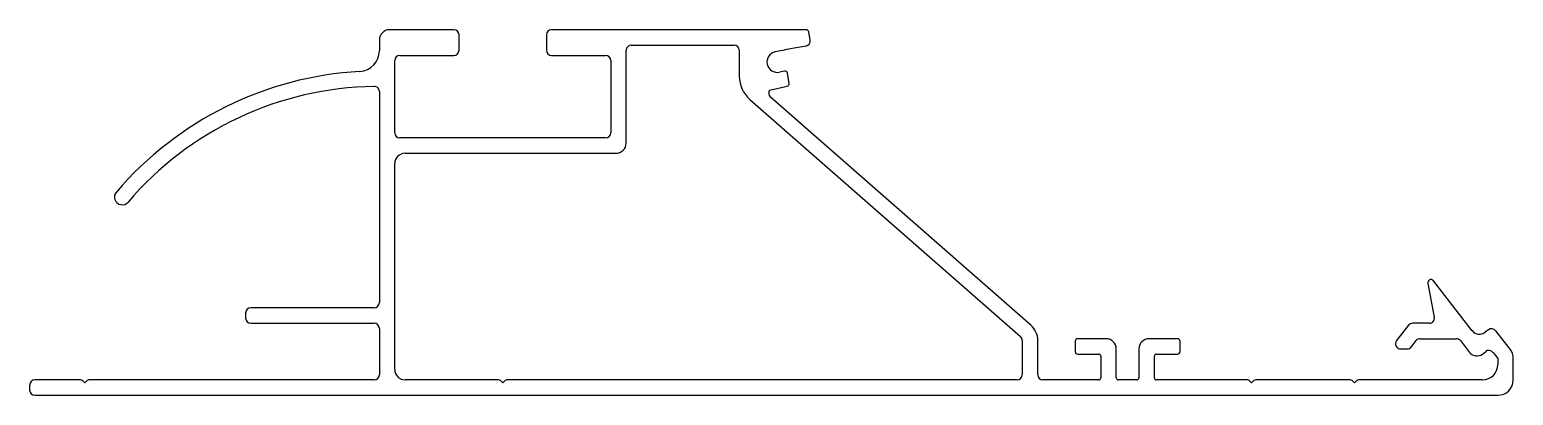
# Model space of a CAD drawing. Extents: x 2 to 146, y 2 to 37.
import ezdxf

# ---------------------------------------------------------------- set-up
doc = ezdxf.new("R2010")
doc.units = 0
doc.layers.get('0').update_dxf_attribs({"linetype": 'CONTINUOUS'})

msp = doc.modelspace()

# ---------------------------------------------------------------- linework, layer by layer
for p, q in [((36.05, 36.3), (36.05, 35.25)), ((43.3, 37.3), (37.05, 37.3)), ((43.8, 35.3), (43.8, 36.8)), ((52.3, 36.8), (52.3, 35.3)), ((77.56, 37.3), (52.8, 37.3)), ((77.94, 36.29), (77.8, 37.09)), ((77.94, 36.28), (77.94, 36.29)), ((38.05, 34.8), (43.3, 34.8)), ((52.8, 34.8), (58.05, 34.8)), ((60.05, 26.3), (60.05, 35.3)), ((60.55, 35.8), (70.55, 35.8)), ((71.05, 35.3), (71.05, 32.78)), ((37.55, 27.3), (37.55, 34.3)), ((58.55, 34.3), (58.55, 27.3)), ((75.43, 33.29), (74.95, 33.18)), ((74, 31.42), (75.7, 31.81)), ((75.89, 32.09), (75.73, 33.08)), ((36.05, 31.3), (36.05, 10.8)), ((72.08, 30.52), (98.38, 7.5)), ((99.38, 8.62), (74.08, 30.76)), ((58.05, 26.8), (38.05, 26.8)), ((38.55, 25.3), (59.05, 25.3)), ((37.55, 4.3), (37.55, 24.3)), ((138, 12.67), (138.62, 9.39)), ((142.31, 8.07), (138.53, 12.93)), ((35.55, 10.3), (23.55, 10.3)), ((23.05, 9.8), (23.05, 9.3)), ((23.55, 8.8), (35.55, 8.8)), ((138.13, 8.8), (136.52, 8.8)), ((36.05, 8.3), (36.05, 3.8)), ((106.7, 7.3), (103.95, 7.3)), ((113.65, 7.3), (110.9, 7.3)), ((136.12, 8.61), (134.96, 7.11)), ((137.25, 7.3), (140.76, 7.3)), ((143.89, 8.16), (143.57, 7.92)), ((145.99, 6.28), (144.59, 8.07)), ((98.55, 7.12), (98.55, 3.8)), ((100.07, 3.8), (100.07, 7.11)), ((103.7, 7.05), (103.7, 6.05)), ((103.95, 5.8), (106, 5.8)), ((107.7, 3.5), (107.7, 6.3)), ((109.9, 6.3), (109.9, 3.5)), ((111.6, 5.8), (113.65, 5.8)), ((113.9, 6.05), (113.9, 7.05)), ((135.35, 6.3), (135.99, 6.3)), ((136.38, 6.49), (136.86, 7.11)), ((141.16, 7.11), (142.05, 5.97)), ((143.31, 5.81), (143.62, 6.06)), ((144.33, 5.97), (144.8, 5.36)), ((106.2, 5.6), (106.2, 3.5)), ((111.4, 3.5), (111.4, 5.6)), ((144.8, 5.36), (144.8, 4.8)), ((146.3, 3.3), (146.3, 5.36)), ((7.01, 3.3), (2.55, 3.3)), ((7.42, 3), (7.19, 3.23)), ((7.64, 3.23), (7.42, 3)), ((35.55, 3.3), (7.82, 3.3)), ((47.65, 3.3), (38.55, 3.3)), ((48.05, 3), (47.83, 3.23)), ((48.28, 3.23), (48.05, 3)), ((98.05, 3.3), (48.46, 3.3)), ((106, 3.3), (100.57, 3.3)), ((109.7, 3.3), (107.9, 3.3)), ((120.45, 3.3), (111.6, 3.3)), ((120.85, 3), (120.63, 3.23)), ((121.08, 3.23), (120.85, 3)), ((130.45, 3.3), (121.26, 3.3)), ((130.85, 3), (130.63, 3.23)), ((131.08, 3.23), (130.85, 3)), ((143.3, 3.3), (131.26, 3.3)), ((2.05, 2.8), (2.05, 2.3)), ((2.55, 1.8), (144.8, 1.8))]:
    msp.add_line(p, q)
for centre, radius, start, end in [((37.05, 36.3), 1, 90, 180), ((43.3, 36.8), 0.5, 0, 90), ((52.8, 36.8), 0.5, 90, 180), ((77.44, 36.21), 0.5, 279.7346, 7.5946), ((77.56, 37.05), 0.25, 9.3411, 90), ((34.05, 35.25), 2, 273.2139, 0), ((38.05, 34.3), 0.5, 90, 180), ((43.3, 35.3), 0.5, 270, 0), ((52.8, 35.3), 0.5, 180, 270), ((58.05, 34.3), 0.5, 360, 90), ((60.55, 35.3), 0.5, 90, 180), ((70.55, 35.3), 0.5, 360, 90), ((74.74, 34.16), 1, 102.1548, 282.1548), ((89.75, -35.54), 72.3, 99.7346, 102.1548), ((36.05, -0.37), 33.67, 93.2139, 139.4049), ((75.48, 33.04), 0.25, 9.3411, 101.9334), ((36.05, -0.37), 32.17, 90.9045, 139.4049), ((35.55, 31.3), 0.5, 0, 90.9045), ((74.05, 32.78), 3, 180, 228.8049), ((75.64, 32.05), 0.25, 282.8184, 9.3411), ((74.41, 31.14), 0.5, 145.5966, 228.8049), ((38.05, 27.3), 0.5, 180, 270), ((58.05, 27.3), 0.5, 270, 0), ((59.05, 26.3), 1, 270, 360), ((38.55, 24.3), 1, 90, 180), ((11.05, 21.05), 0.75, 139.4049, 319.4049), ((138.29, 12.74), 0.3, 37.8831, 194.2713), ((23.55, 9.8), 0.5, 90, 180), ((35.55, 10.8), 0.5, 270, 0), ((23.55, 9.3), 0.5, 180, 270), ((35.55, 8.3), 0.5, 360, 90), ((136.52, 8.3), 0.5, 90, 142.1169), ((138.13, 9.3), 0.5, 270, 10.5953), ((98.05, 7.12), 0.5, 0, 48.8049), ((98.07, 7.11), 2, 0, 48.8049), ((103.95, 7.05), 0.25, 90, 180), ((106.7, 6.3), 1, 0, 90), ((110.9, 6.3), 1, 90, 180), ((113.65, 7.05), 0.25, 0, 90), ((137.25, 6.8), 0.5, 90, 142.1169), ((140.76, 6.8), 0.5, 37.8831, 90), ((143.02, 8.63), 0.9, 217.8831, 307.8831), ((144.19, 7.77), 0.5, 37.8831, 127.8831), ((103.95, 6.05), 0.25, 180, 270), ((106, 5.6), 0.2, 360, 90), ((111.6, 5.6), 0.2, 90, 180), ((113.65, 6.05), 0.25, 270, 0), ((135.35, 6.8), 0.5, 142.1169, 270), ((135.99, 6.8), 0.5, 270, 322.1169), ((142.76, 6.52), 0.9, 217.8831, 307.8831), ((143.93, 5.66), 0.5, 37.8831, 127.8831), ((144.8, 5.36), 1.5, 0, 37.8831), ((143.3, 4.8), 1.5, 270, 0), ((2.55, 2.8), 0.5, 90, 180), ((7.01, 3.05), 0.25, 45, 90), ((7.82, 3.05), 0.25, 90, 135), ((35.55, 3.8), 0.5, 270, 0), ((38.55, 4.3), 1, 180, 270), ((47.65, 3.05), 0.25, 45, 90), ((48.46, 3.05), 0.25, 90, 135), ((98.05, 3.8), 0.5, 270, 0), ((100.57, 3.8), 0.5, 180, 270), ((106, 3.5), 0.2, 270, 0), ((107.9, 3.5), 0.2, 180, 270), ((109.7, 3.5), 0.2, 270, 0), ((111.6, 3.5), 0.2, 180, 270), ((120.45, 3.05), 0.25, 45, 90), ((121.26, 3.05), 0.25, 90, 135), ((130.45, 3.05), 0.25, 45, 90), ((131.26, 3.05), 0.25, 90, 135), ((144.8, 3.3), 1.5, 270, 0), ((2.55, 2.3), 0.5, 180, 270)]:
    msp.add_arc(centre, radius, start, end)

doc.saveas('drawing.dxf')
